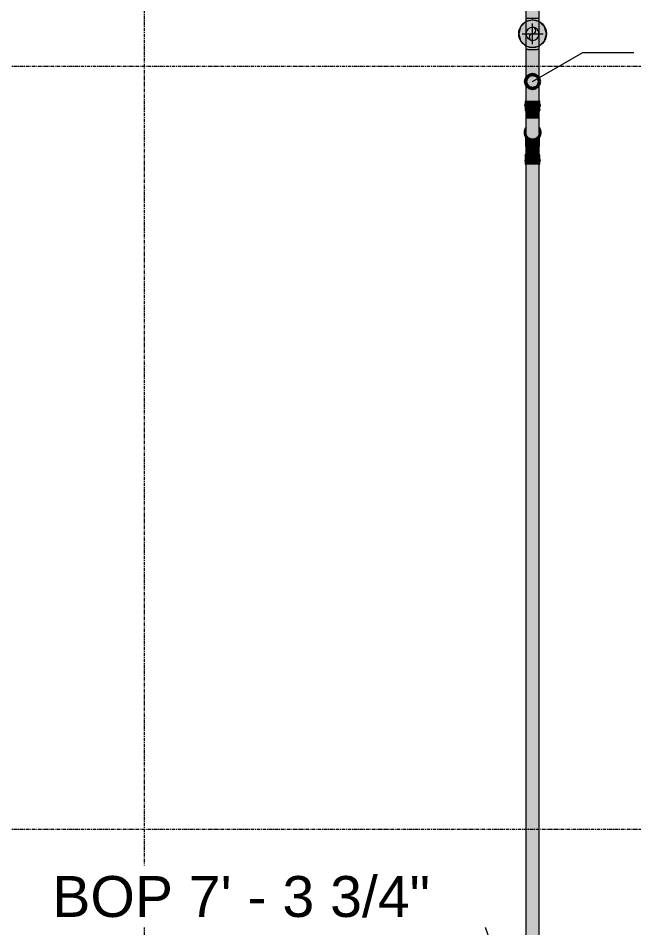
# Model space of a CAD drawing. Header units: inches. Extents: x -3679 to 241, y -496 to 1784.
# Drawn here: x -806.1 to -717.4, y 74.8 to 206 of the extents above; entities that cross this region are included whole.
import ezdxf

# ---------------------------------------------------------------- set-up
doc = ezdxf.new("R2010")
doc.units = ezdxf.units.IN
doc.header["$MEASUREMENT"] = 0
doc.linetypes.add('Grid Line', pattern=[0.875, 0.5, -0.125, 0.125, -0.125])
for name, color, linetype, lineweight in [('A-ANNO-NOTE', 250, 'Continuous', 9), ('G-ANNO-DIMS', 251, 'Continuous', 9), ('P-PIPE', 1, 'Continuous', 9), ('P-PIPE-CNTR', 1, 'Continuous', 9), ('S-GRID', 8, 'Continuous', 9)]:
    doc.layers.add(name, color=color, linetype=linetype, lineweight=lineweight)
doc.styles.add('Arial_1', font='arial.ttf', dxfattribs={"height": 5.901198})

# ---------------------------------------------------------------- blocks, each defined once
blk = doc.blocks.new('Victaulic-VicPress316-Elbow 90-45deg Style P568_P571 - Standard-V38-LOWER PARKING')
at = {"layer": 'P-PIPE'}
for points in [[(-732, 193.32), (-732, 193.65), (-733.05, 193.64), (-733.17, 193.6), (-733.22, 193.49), (-733.16, 193.43), (-733.01, 193.32), (-732.24, 193.32)], [(-732, 193.65), (-732, 194.02), (-733.01, 194.02), (-733.01, 193.65), (-732.31, 193.65)], [(-732, 192.76), (-732.01, 193.32), (-733.01, 193.32), (-733.01, 192.76), (-732.23, 192.76)], [(-732, 193.65), (-730.99, 193.65), (-730.99, 194.02), (-732, 194.02), (-732, 193.65)], [(-732, 192.76), (-730.99, 192.76), (-730.99, 193.32), (-732, 193.32), (-732, 192.76)], [(-732, 192.54), (-732, 192.76), (-733.01, 192.76), (-733.03, 192.65), (-732.98, 192.58), (-732.89, 192.54), (-732.82, 192.57), (-732.54, 192.54), (-732.46, 192.56), (-732.21, 192.56), (-732, 192.54)], [(-732, 191.49), (-732, 192.54), (-732.32, 192.57), (-732.62, 192.55), (-732.73, 192.57), (-732.83, 192.57), (-732.9, 192.54), (-732.95, 192.57), (-732.94, 191.49), (-732.17, 191.49)], [(-732, 188.53), (-732, 191.49), (-732.95, 191.49), (-732.94, 189.32), (-732.88, 189.13), (-732.82, 189.01), (-732.73, 188.87), (-732.57, 188.72), (-732.45, 188.65), (-732.33, 188.59), (-732.17, 188.55)], [(-732, 192.54), (-731.99, 192.54), (-731.72, 192.57), (-731.39, 192.55), (-731.27, 192.57), (-731.15, 192.57), (-731.09, 192.55), (-730.99, 192.61), (-730.97, 192.65), (-730.99, 192.76), (-732, 192.76), (-732, 192.59)], [(-732, 191.49), (-731.05, 191.49), (-731.05, 192.57), (-731.11, 192.54), (-731.19, 192.57), (-731.27, 192.57), (-731.35, 192.56), (-731.46, 192.54), (-731.56, 192.56), (-731.8, 192.57), (-732, 192.54)], [(-732, 188.27), (-732.01, 188.43), (-732.28, 188.48), (-732.41, 188.53), (-732.64, 188.66), (-732.9, 188.98), (-732.95, 189.06), (-733.01, 189.16), (-733.02, 189.28), (-733.02, 189.64), (-732.98, 189.86), (-732.95, 189.92), (-732.95, 190.24), (-733.06, 190.08), (-733.17, 189.82), (-733.22, 189.49), (-733.16, 189.13), (-733.05, 188.86), (-732.84, 188.63), (-732.47, 188.36), (-732.24, 188.29)], [(-732, 188.27), (-731.76, 188.29), (-731.53, 188.36), (-731.11, 188.66), (-730.94, 188.9), (-730.83, 189.16), (-730.78, 189.49), (-730.83, 189.83), (-730.95, 190.12), (-731.05, 190.22), (-731.05, 189.92), (-730.99, 189.82), (-730.98, 189.7), (-730.98, 189.34), (-731.02, 189.11), (-731.13, 188.94), (-731.38, 188.63), (-731.61, 188.52), (-731.83, 188.46), (-732, 188.43), (-732, 188.29)], [(-732, 188.43), (-732.01, 188.53), (-732.23, 188.56), (-732.4, 188.63), (-732.49, 188.67), (-732.65, 188.8), (-732.73, 188.88), (-732.85, 189.08), (-732.91, 189.23), (-732.94, 189.32), (-732.95, 189.63), (-732.95, 189.92), (-733.01, 189.82), (-733.01, 189.72), (-733.03, 189.56), (-733.01, 189.16), (-732.89, 188.97), (-732.61, 188.63), (-732.36, 188.5), (-732.18, 188.45)], [(-732, 188.43), (-731.72, 188.48), (-731.49, 188.57), (-731.37, 188.64), (-731.11, 188.97), (-731.07, 189.02), (-730.99, 189.16), (-730.99, 189.25), (-730.97, 189.42), (-730.99, 189.82), (-731.05, 189.9), (-731.06, 189.32), (-731.13, 189.11), (-731.21, 188.96), (-731.33, 188.82), (-731.44, 188.72), (-731.6, 188.63), (-731.72, 188.58), (-731.84, 188.55), (-732, 188.53), (-732, 188.46)]]:
    blk.add_hatch(color=256, dxfattribs=at).paths.add_polyline_path(points, flags=0)
h = blk.add_hatch(color=256, dxfattribs=at)
h.paths.add_polyline_path([(-732, 193.32), (-730.99, 193.32), (-730.78, 193.49), (-730.83, 193.58), (-730.99, 193.65), (-732, 193.65), (-732, 193.4)], flags=0)
h.paths.add_polyline_path([(-730.83, 193.58), (-730.83, 193.6), (-730.86, 193.6), (-730.83, 193.58)], flags=0)
h = blk.add_hatch(color=256, dxfattribs=at)
h.paths.add_polyline_path([(-731.84, 191.49), (-732, 191.49), (-732, 190.92)], flags=0)
h.paths.add_polyline_path([(-732, 188.53), (-731.84, 188.55), (-731.68, 188.59), (-731.51, 188.67), (-731.39, 188.76), (-731.27, 188.87), (-731.15, 189.08), (-731.09, 189.23), (-731.06, 189.32), (-731.05, 189.63), (-731.06, 191.49), (-731.84, 191.49), (-731.84, 191.49), (-732, 190.92), (-732, 188.55)], flags=0)
for p, q in [((-733.06, 194.03), (-733.06, 193.65)), ((-733.06, 193.32), (-733.06, 192.76)), ((-730.94, 193.65), (-730.94, 194.03)), ((-730.94, 192.76), (-730.94, 193.32)), ((-733.06, 192.76), (-732.95, 192.55)), ((-732.95, 192.59), (-732.95, 191.49)), ((-730.94, 192.76), (-731.05, 192.55)), ((-731.05, 191.49), (-731.05, 192.59)), ((-733.06, 189.49), (-733.06, 189.49)), ((-733.06, 189.49), (-733.06, 189.49)), ((-732.95, 189.49), (-732.95, 189.48)), ((-731.05, 189.48), (-731.05, 189.49)), ((-730.94, 189.49), (-730.94, 189.49)), ((-730.94, 189.49), (-730.94, 189.49))]:
    blk.add_line(p, q, dxfattribs=at)
at = {"layer": 'P-PIPE', "flags": 128}
for points in [[(-732, 193.32), (-732.04, 193.32), (-732.08, 193.32), (-732.13, 193.32), (-732.17, 193.32), (-732.21, 193.32), (-732.25, 193.32), (-732.29, 193.32), (-732.33, 193.32), (-732.37, 193.32), (-732.41, 193.32), (-732.45, 193.32), (-732.49, 193.32), (-732.53, 193.32), (-732.56, 193.32), (-732.6, 193.32), (-732.63, 193.32), (-732.67, 193.32), (-732.7, 193.32), (-732.73, 193.32), (-732.76, 193.32), (-732.79, 193.32), (-732.82, 193.32), (-732.84, 193.32), (-732.87, 193.32), (-732.89, 193.32), (-732.91, 193.32), (-732.94, 193.32), (-732.95, 193.32), (-732.97, 193.32), (-732.99, 193.32), (-733, 193.32), (-733.02, 193.32), (-733.03, 193.32), (-733.04, 193.32), (-733.05, 193.32), (-733.06, 193.32), (-733.06, 193.32), (-733.07, 193.32), (-733.12, 193.33), (-733.08, 193.65), (-733.07, 193.65), (-733.06, 193.65), (-733.05, 193.65), (-733.04, 193.65), (-733.03, 193.65), (-733.02, 193.65), (-733.01, 193.65)], [(-732, 193.32), (-731.96, 193.32), (-731.92, 193.32), (-731.87, 193.32), (-731.83, 193.32), (-731.79, 193.32), (-731.75, 193.32), (-731.71, 193.32), (-731.67, 193.32), (-731.63, 193.32), (-731.59, 193.32), (-731.55, 193.32), (-731.51, 193.32), (-731.47, 193.32), (-731.44, 193.32), (-731.4, 193.32), (-731.37, 193.32), (-731.33, 193.32), (-731.3, 193.32), (-731.27, 193.32), (-731.24, 193.32), (-731.21, 193.32), (-731.18, 193.32), (-731.16, 193.32), (-731.13, 193.32), (-731.11, 193.32), (-731.09, 193.32), (-731.06, 193.32), (-731.05, 193.32), (-731.03, 193.32), (-731.01, 193.32), (-731, 193.32), (-730.98, 193.32), (-730.97, 193.32), (-730.96, 193.32), (-730.95, 193.32), (-730.94, 193.32), (-730.94, 193.32), (-730.93, 193.32), (-730.88, 193.33), (-730.92, 193.65), (-730.93, 193.65), (-730.94, 193.65), (-730.95, 193.65), (-730.96, 193.65), (-730.97, 193.65), (-730.98, 193.65), (-730.99, 193.65)], [(-732.95, 191.49), (-732.95, 191.41), (-732.95, 191.33), (-732.95, 191.25), (-732.95, 191.17), (-732.95, 191.09), (-732.95, 191.01), (-732.95, 190.93), (-732.95, 190.86), (-732.95, 190.78), (-732.95, 190.71), (-732.95, 190.63), (-732.95, 190.56), (-732.95, 190.49), (-732.95, 190.42), (-732.95, 190.35), (-732.95, 190.29), (-732.95, 190.23), (-732.95, 190.16), (-732.95, 190.1), (-732.95, 190.05), (-732.95, 189.99), (-732.95, 189.94), (-732.95, 189.89), (-732.95, 189.84), (-732.95, 189.8), (-732.95, 189.76), (-732.95, 189.72), (-732.95, 189.68), (-732.95, 189.65), (-732.95, 189.62), (-732.95, 189.59), (-732.95, 189.57), (-732.95, 189.54), (-732.95, 189.53), (-732.95, 189.51), (-732.95, 189.5), (-732.95, 189.49), (-732.95, 189.49), (-732.95, 189.48), (-732.95, 189.48)], [(-731.05, 189.48), (-731.05, 189.49), (-731.05, 189.49), (-731.05, 189.5), (-731.05, 189.51), (-731.05, 189.52), (-731.05, 189.54), (-731.05, 189.56), (-731.05, 189.59), (-731.05, 189.61), (-731.05, 189.64), (-731.05, 189.68), (-731.05, 189.71), (-731.05, 189.75), (-731.05, 189.79), (-731.05, 189.84), (-731.05, 189.88), (-731.05, 189.93), (-731.05, 189.98), (-731.05, 190.04), (-731.05, 190.09), (-731.05, 190.15), (-731.05, 190.21), (-731.05, 190.28), (-731.05, 190.34), (-731.05, 190.41), (-731.05, 190.48), (-731.05, 190.55), (-731.05, 190.62), (-731.05, 190.69), (-731.05, 190.77), (-731.05, 190.84), (-731.05, 190.92), (-731.05, 191), (-731.05, 191.08), (-731.05, 191.16), (-731.05, 191.24), (-731.05, 191.32), (-731.05, 191.4), (-731.05, 191.48), (-731.05, 191.49)], [(-732.95, 190.26), (-732.97, 190.23), (-733, 190.19), (-733.03, 190.15), (-733.06, 190.11), (-733.08, 190.07), (-733.1, 190.02), (-733.12, 189.98), (-733.14, 189.94), (-733.16, 189.89), (-733.17, 189.84), (-733.19, 189.8), (-733.2, 189.75), (-733.21, 189.7), (-733.21, 189.65), (-733.22, 189.6), (-733.22, 189.55), (-733.22, 189.51), (-733.22, 189.46), (-733.22, 189.41), (-733.22, 189.36), (-733.21, 189.31), (-733.2, 189.26), (-733.19, 189.21), (-733.18, 189.17), (-733.17, 189.12), (-733.15, 189.07), (-733.13, 189.03), (-733.11, 188.98), (-733.09, 188.94), (-733.07, 188.9), (-733.04, 188.85), (-733.02, 188.81), (-732.99, 188.77), (-732.96, 188.73), (-732.93, 188.7), (-732.9, 188.66), (-732.86, 188.62), (-732.83, 188.59), (-732.79, 188.56), (-732.75, 188.53), (-732.71, 188.5), (-732.67, 188.47), (-732.63, 188.44), (-732.59, 188.42), (-732.55, 188.4), (-732.5, 188.38), (-732.46, 188.36), (-732.41, 188.34), (-732.36, 188.32), (-732.32, 188.31), (-732.27, 188.3), (-732.22, 188.29), (-732.17, 188.28), (-732.12, 188.27), (-732.08, 188.27), (-732.03, 188.27), (-732, 188.27)], [(-732, 188.27), (-731.95, 188.27), (-731.9, 188.27), (-731.85, 188.28), (-731.81, 188.28), (-731.76, 188.29), (-731.71, 188.3), (-731.66, 188.32), (-731.62, 188.33), (-731.57, 188.35), (-731.52, 188.36), (-731.48, 188.38), (-731.44, 188.41), (-731.39, 188.43), (-731.35, 188.46), (-731.31, 188.48), (-731.27, 188.51), (-731.23, 188.54), (-731.19, 188.57), (-731.16, 188.61), (-731.12, 188.64), (-731.09, 188.68), (-731.06, 188.71), (-731.03, 188.75), (-731, 188.79), (-730.97, 188.83), (-730.94, 188.87), (-730.92, 188.92), (-730.9, 188.96), (-730.88, 189), (-730.86, 189.05), (-730.84, 189.09), (-730.83, 189.14), (-730.81, 189.19), (-730.8, 189.24), (-730.79, 189.28), (-730.79, 189.33), (-730.78, 189.38), (-730.78, 189.43), (-730.78, 189.48), (-730.78, 189.53), (-730.78, 189.58), (-730.78, 189.63), (-730.79, 189.67), (-730.8, 189.72), (-730.81, 189.77), (-730.82, 189.82), (-730.83, 189.86), (-730.85, 189.91), (-730.87, 189.96), (-730.89, 190), (-730.91, 190.05), (-730.93, 190.09), (-730.96, 190.13), (-730.98, 190.17), (-731.01, 190.21), (-731.04, 190.25)], [(-733.06, 189.49), (-733.06, 189.45), (-733.06, 189.4), (-733.05, 189.36), (-733.05, 189.32), (-733.04, 189.28), (-733.03, 189.24), (-733.02, 189.2), (-733.01, 189.16), (-732.99, 189.12), (-732.98, 189.08), (-732.96, 189.04), (-732.94, 189), (-732.92, 188.96), (-732.9, 188.93), (-732.87, 188.89), (-732.85, 188.86), (-732.82, 188.82), (-732.8, 188.79), (-732.77, 188.76), (-732.74, 188.73), (-732.71, 188.7), (-732.67, 188.67), (-732.64, 188.65), (-732.61, 188.62), (-732.57, 188.6), (-732.54, 188.58), (-732.5, 188.55), (-732.46, 188.54), (-732.42, 188.52), (-732.38, 188.5), (-732.34, 188.49), (-732.3, 188.47), (-732.26, 188.46), (-732.22, 188.45), (-732.18, 188.45), (-732.14, 188.44), (-732.1, 188.43), (-732.05, 188.43), (-732.01, 188.43), (-732, 188.43)], [(-732, 188.53), (-732.04, 188.53), (-732.08, 188.54), (-732.11, 188.54), (-732.15, 188.55), (-732.19, 188.55), (-732.23, 188.56), (-732.26, 188.57), (-732.3, 188.58), (-732.33, 188.59), (-732.37, 188.61), (-732.4, 188.62), (-732.44, 188.64), (-732.47, 188.66), (-732.5, 188.68), (-732.54, 188.7), (-732.57, 188.72), (-732.6, 188.74), (-732.63, 188.77), (-732.65, 188.79), (-732.68, 188.82), (-732.71, 188.85), (-732.73, 188.88), (-732.76, 188.91), (-732.78, 188.94), (-732.8, 188.97), (-732.82, 189), (-732.84, 189.04), (-732.86, 189.07), (-732.87, 189.1), (-732.89, 189.14), (-732.9, 189.18), (-732.91, 189.21), (-732.92, 189.25), (-732.93, 189.28), (-732.94, 189.32), (-732.94, 189.36), (-732.95, 189.4), (-732.95, 189.44), (-732.95, 189.47), (-732.95, 189.48)], [(-732, 188.43), (-731.96, 188.43), (-731.92, 188.43), (-731.87, 188.44), (-731.83, 188.44), (-731.79, 188.45), (-731.75, 188.46), (-731.71, 188.47), (-731.67, 188.48), (-731.63, 188.5), (-731.59, 188.51), (-731.55, 188.53), (-731.51, 188.55), (-731.47, 188.57), (-731.44, 188.59), (-731.4, 188.61), (-731.37, 188.64), (-731.33, 188.67), (-731.3, 188.69), (-731.27, 188.72), (-731.24, 188.75), (-731.21, 188.78), (-731.18, 188.81), (-731.16, 188.85), (-731.13, 188.88), (-731.11, 188.92), (-731.09, 188.95), (-731.07, 188.99), (-731.05, 189.03), (-731.03, 189.07), (-731.01, 189.11), (-731, 189.14), (-730.99, 189.19), (-730.97, 189.23), (-730.96, 189.27), (-730.96, 189.31), (-730.95, 189.35), (-730.95, 189.39), (-730.94, 189.44), (-730.94, 189.48), (-730.94, 189.49)], [(-731.05, 189.48), (-731.05, 189.45), (-731.05, 189.41), (-731.06, 189.37), (-731.06, 189.33), (-731.07, 189.29), (-731.08, 189.26), (-731.09, 189.22), (-731.1, 189.18), (-731.11, 189.15), (-731.13, 189.11), (-731.14, 189.08), (-731.16, 189.04), (-731.18, 189.01), (-731.2, 188.98), (-731.22, 188.95), (-731.24, 188.92), (-731.26, 188.89), (-731.29, 188.86), (-731.31, 188.83), (-731.34, 188.8), (-731.37, 188.78), (-731.39, 188.75), (-731.42, 188.73), (-731.46, 188.71), (-731.49, 188.68), (-731.52, 188.66), (-731.55, 188.65), (-731.59, 188.63), (-731.62, 188.61), (-731.66, 188.6), (-731.69, 188.59), (-731.73, 188.57), (-731.76, 188.56), (-731.8, 188.55), (-731.84, 188.55), (-731.88, 188.54), (-731.91, 188.54), (-731.95, 188.53), (-731.99, 188.53), (-732, 188.53)]]:
    blk.add_lwpolyline(points, dxfattribs=at)
at = {"layer": 'P-PIPE'}
for centre, major_axis, ratio, start_param, end_param in [((-732, 194.03), (1.06, 0), 0.004167, 2.734006, 4.712389), ((-732, 193.65), (1.06, 0), 0.004167, 2.827433, 4.712389), ((-732, 193.32), (1.06, 0), 0.004167, 2.85017, 4.712389), ((-732, 194.03), (1.06, 0), 0.004167, 4.712389, 6.69066), ((-732, 193.65), (1.06, 0), 0.004167, 4.712389, 6.597345), ((-732, 193.32), (1.06, 0), 0.004167, 4.712389, 6.574608), ((-732, 192.55), (0.95, 0), 0.004167, 4.057221, 4.106915), ((-732, 192.55), (0.95, 0), 0.004167, 5.317863, 5.367557), ((-732, 189.49), (1.06, 0), 0.999991, 2.827433, 3.455752), ((-732, 189.49), (1.06, 0), 0.999991, 5.969026, 6.597345)]:
    blk.add_ellipse(centre, major_axis=major_axis, ratio=ratio, start_param=start_param, end_param=end_param, dxfattribs=at)
blk = doc.blocks.new('Victaulic-VicPress316-Elbow 90-45deg Style P568_P571 - Standard-1269069-LOWER PARKING')
at = {"layer": 'P-PIPE'}
for points in [[(-733.22, 189.5), (-733.16, 189.86), (-733.04, 190.14), (-733.07, 190.08), (-733.17, 189.82), (-733.22, 189.51)], [(-730.78, 189.5), (-730.78, 189.51), (-730.83, 189.85), (-730.95, 190.14), (-730.95, 190.12), (-730.83, 189.81), (-730.78, 189.5)], [(-732.95, 187.48), (-732.48, 187.48), (-732, 187.48), (-732, 188.27), (-732.28, 188.31), (-732.49, 188.38), (-732.89, 188.67), (-732.95, 188.74), (-732.95, 187.48)], [(-731.05, 187.48), (-731.06, 188.73), (-731.15, 188.63), (-731.53, 188.36), (-731.76, 188.29), (-732, 188.27), (-732, 187.48), (-731.06, 187.48)], [(-733.01, 186.21), (-732, 186.21), (-732, 186.43), (-732.28, 186.4), (-732.61, 186.42), (-732.73, 186.4), (-732.85, 186.4), (-732.91, 186.42), (-733.01, 186.36), (-733.03, 186.33), (-733.02, 186.3)], [(-732.25, 186.39), (-732.2, 186.4), (-732, 186.43), (-732, 187.48), (-732.95, 187.48), (-732.94, 186.41), (-732.89, 186.43), (-732.81, 186.4), (-732.73, 186.4), (-732.65, 186.41), (-732.54, 186.43), (-732.44, 186.41), (-732.25, 186.39)], [(-730.99, 186.21), (-730.97, 186.33), (-731.02, 186.39), (-731.11, 186.43), (-731.18, 186.4), (-731.46, 186.43), (-731.54, 186.41), (-731.79, 186.41), (-732, 186.43), (-732, 186.21), (-730.99, 186.21)], [(-733.01, 185.65), (-732, 185.65), (-732, 186.21), (-733.01, 186.21), (-733.01, 185.65)], [(-733.01, 184.95), (-732, 184.95), (-732, 185.32), (-733.01, 185.32)], [(-730.99, 185.65), (-730.99, 186.21), (-732, 186.21), (-731.99, 185.65), (-731.11, 185.65)], [(-730.99, 185.32), (-730.83, 185.37), (-730.78, 185.49), (-730.84, 185.54), (-730.99, 185.65), (-732, 185.65), (-732, 185.32), (-731.12, 185.32)], [(-730.99, 184.95), (-730.99, 185.32), (-732, 185.32), (-732, 184.95), (-731.12, 184.95)]]:
    blk.add_hatch(color=256, dxfattribs=at).paths.add_polyline_path(points, flags=0)
h = blk.add_hatch(color=256, dxfattribs=at)
h.paths.add_polyline_path([(-731.68, 187.48), (-731.68, 187.48), (-731.64, 187.21)], flags=0)
h.paths.add_polyline_path([(-731.18, 186.4), (-731.16, 186.4), (-731.1, 186.43), (-731.05, 186.4), (-731.06, 187.48), (-732, 187.48), (-732, 186.43), (-731.68, 186.4), (-731.38, 186.42), (-731.27, 186.4), (-731.18, 186.4)], flags=0)
h = blk.add_hatch(color=256, dxfattribs=at)
h.paths.add_polyline_path([(-733.01, 185.65), (-733.01, 185.65), (-733.01, 185.59)], flags=0)
h.paths.add_polyline_path([(-733.17, 185.39), (-733.01, 185.32), (-732, 185.32), (-732, 185.65), (-733.01, 185.65), (-733.22, 185.49)], flags=0)
for p, q in [((-733.06, 189.51), (-733.06, 189.51)), ((-733.06, 189.51), (-733.06, 189.5)), ((-732.95, 189.5), (-732.95, 189.5)), ((-731.05, 189.5), (-731.05, 189.5)), ((-731.05, 189.5), (-731.05, 189.5)), ((-730.94, 189.51), (-730.94, 189.51)), ((-730.94, 189.5), (-730.94, 189.51)), ((-733.06, 186.21), (-732.95, 186.43)), ((-732.95, 187.48), (-732.95, 186.38)), ((-731.05, 186.38), (-731.05, 187.48)), ((-730.94, 186.21), (-731.05, 186.43)), ((-733.06, 186.21), (-733.06, 185.65)), ((-733.06, 185.32), (-733.06, 184.95)), ((-730.94, 185.65), (-730.94, 186.21)), ((-730.94, 184.95), (-730.94, 185.32))]:
    blk.add_line(p, q, dxfattribs=at)
at = {"layer": 'P-PIPE', "flags": 128}
for points in [[(-732.95, 190.28), (-732.97, 190.25), (-733, 190.21), (-733.03, 190.17), (-733.06, 190.12), (-733.08, 190.08), (-733.1, 190.04), (-733.12, 189.99), (-733.14, 189.95), (-733.16, 189.9), (-733.17, 189.86), (-733.19, 189.81), (-733.2, 189.76), (-733.21, 189.71), (-733.21, 189.67), (-733.22, 189.62), (-733.22, 189.57), (-733.22, 189.52), (-733.22, 189.47), (-733.22, 189.42), (-733.22, 189.37), (-733.21, 189.32), (-733.2, 189.28), (-733.19, 189.23), (-733.18, 189.18), (-733.17, 189.13), (-733.15, 189.09), (-733.13, 189.04), (-733.11, 189), (-733.09, 188.95), (-733.07, 188.91)], [(-730.93, 188.91), (-730.92, 188.93), (-730.9, 188.97), (-730.88, 189.02), (-730.86, 189.06), (-730.84, 189.11), (-730.83, 189.15), (-730.81, 189.2), (-730.8, 189.25), (-730.79, 189.3), (-730.79, 189.35), (-730.78, 189.39), (-730.78, 189.44), (-730.78, 189.49), (-730.78, 189.54), (-730.78, 189.59), (-730.78, 189.64), (-730.79, 189.69), (-730.8, 189.74), (-730.81, 189.78), (-730.82, 189.83), (-730.83, 189.88), (-730.85, 189.92), (-730.87, 189.97), (-730.89, 190.01), (-730.91, 190.06), (-730.93, 190.1), (-730.96, 190.14), (-730.98, 190.19), (-731.01, 190.23), (-731.04, 190.26)], [(-732.95, 189.5), (-732.95, 189.5), (-732.95, 189.5)], [(-733, 188.8), (-732.99, 188.79), (-732.96, 188.75), (-732.93, 188.71), (-732.9, 188.67), (-732.86, 188.64), (-732.83, 188.6), (-732.79, 188.57), (-732.75, 188.54), (-732.71, 188.51), (-732.67, 188.48), (-732.63, 188.46), (-732.59, 188.43), (-732.55, 188.41), (-732.53, 188.4)], [(-732.95, 187.48), (-732.95, 187.56), (-732.95, 187.64), (-732.95, 187.72), (-732.95, 187.8), (-732.95, 187.88), (-732.95, 187.96), (-732.95, 188.04), (-732.95, 188.12), (-732.95, 188.19), (-732.95, 188.27), (-732.95, 188.34), (-732.95, 188.41), (-732.95, 188.48), (-732.95, 188.55), (-732.95, 188.62), (-732.95, 188.69), (-732.95, 188.74)], [(-731.47, 188.4), (-731.44, 188.42), (-731.39, 188.44), (-731.35, 188.47), (-731.31, 188.5), (-731.27, 188.52), (-731.23, 188.55), (-731.19, 188.59), (-731.16, 188.62), (-731.12, 188.65), (-731.09, 188.69), (-731.06, 188.73), (-731.03, 188.76), (-731, 188.8)], [(-731.05, 188.74), (-731.05, 188.7), (-731.05, 188.64), (-731.05, 188.57), (-731.05, 188.5), (-731.05, 188.43), (-731.05, 188.36), (-731.05, 188.29), (-731.05, 188.21), (-731.05, 188.14), (-731.05, 188.06), (-731.05, 187.98), (-731.05, 187.9), (-731.05, 187.82), (-731.05, 187.74), (-731.05, 187.66), (-731.05, 187.58), (-731.05, 187.5), (-731.05, 187.48)], [(-732, 185.65), (-732.04, 185.65), (-732.08, 185.65), (-732.13, 185.65), (-732.17, 185.65), (-732.21, 185.65), (-732.25, 185.65), (-732.29, 185.65), (-732.33, 185.65), (-732.37, 185.65), (-732.41, 185.65), (-732.45, 185.65), (-732.49, 185.65), (-732.53, 185.65), (-732.56, 185.65), (-732.6, 185.65), (-732.63, 185.65), (-732.67, 185.65), (-732.7, 185.65), (-732.73, 185.65), (-732.76, 185.65), (-732.79, 185.65), (-732.82, 185.65), (-732.84, 185.65), (-732.87, 185.65), (-732.89, 185.65), (-732.91, 185.65), (-732.93, 185.65), (-732.95, 185.65), (-732.97, 185.65), (-732.99, 185.65), (-733, 185.65), (-733.02, 185.65), (-733.03, 185.65), (-733.04, 185.65), (-733.05, 185.65), (-733.05, 185.65), (-733.06, 185.65), (-733.07, 185.65), (-733.09, 185.65), (-733.07, 185.32), (-733.06, 185.32), (-733.06, 185.32), (-733.05, 185.32), (-733.04, 185.32), (-733.03, 185.32), (-733.02, 185.32), (-733.01, 185.32)], [(-731, 185.32), (-730.98, 185.32), (-730.97, 185.32), (-730.96, 185.32), (-730.95, 185.32), (-730.95, 185.32), (-730.94, 185.32), (-730.93, 185.32), (-730.91, 185.33), (-730.93, 185.65), (-730.94, 185.65), (-730.94, 185.65), (-730.95, 185.65), (-730.96, 185.65), (-730.97, 185.65), (-730.98, 185.65), (-730.99, 185.65), (-731, 185.65), (-731.02, 185.65), (-731.04, 185.65), (-731.05, 185.65), (-731.07, 185.65), (-731.1, 185.65), (-731.12, 185.65), (-731.14, 185.65), (-731.17, 185.65), (-731.2, 185.65), (-731.22, 185.65), (-731.25, 185.65), (-731.28, 185.65), (-731.32, 185.65), (-731.35, 185.65), (-731.38, 185.65), (-731.42, 185.65), (-731.45, 185.65), (-731.49, 185.65), (-731.53, 185.65), (-731.57, 185.65), (-731.61, 185.65), (-731.65, 185.65), (-731.69, 185.65), (-731.73, 185.65), (-731.77, 185.65), (-731.81, 185.65), (-731.85, 185.65), (-731.89, 185.65), (-731.93, 185.65), (-731.98, 185.65), (-732, 185.65)]]:
    blk.add_lwpolyline(points, dxfattribs=at)
at = {"layer": 'P-PIPE'}
for centre, major_axis, start_param, end_param in [((-732, 186.43), (0.95, 0), 2.17627, 2.225964), ((-732, 186.43), (0.95, 0), 0.915628, 0.965322), ((-732, 185.65), (1.06, 0), 1.570796, 3.455752), ((-732, 185.32), (1.06, 0), 1.570796, 3.455752), ((-732, 184.95), (1.06, 0), 1.570796, 3.549123), ((-732, 185.65), (1.06, 0), 5.969026, 7.853982), ((-732, 185.32), (1.06, 0), 5.969026, 7.853982), ((-732, 184.95), (1.06, 0), 5.875655, 7.853982)]:
    blk.add_ellipse(centre, major_axis=major_axis, ratio=0.002362, start_param=start_param, end_param=end_param, dxfattribs=at)

msp = doc.modelspace()

# ---------------------------------------------------------------- hatches: boundary and pattern name
at = {"layer": 'A-ANNO-NOTE'}
msp.add_hatch(color=256, dxfattribs=at).paths.add_polyline_path([(-732, 201.74), (-731, 202.01), (-730.27, 202.74), (-730, 203.74), (-730.27, 204.74), (-731, 205.47), (-732, 205.74), (-733, 205.47), (-733.73, 204.74), (-734, 203.74), (-733.73, 202.74), (-733, 202.01)], flags=0)
h = msp.add_hatch(color=256, dxfattribs=at)
edge = h.paths.add_edge_path(flags=0)
edge.add_arc((-732, 203.74), 2, 0, 360)
at = {"layer": 'P-PIPE'}
h = msp.add_hatch(color=256, dxfattribs=at)
h.paths.add_polyline_path([(-732.67, 205.98), (-732.67, 205.99), (-732.67, 211.03)], flags=0)
h.paths.add_polyline_path([(-732, 205.98), (-732, 345.49), (-732.95, 345.5), (-732.95, 205.99), (-732.47, 205.98), (-732.25, 205.98)], flags=0)
for points in [[(-732, 205.98), (-731.05, 205.99), (-731.05, 345.5), (-731.53, 345.5), (-732, 345.49), (-732, 211.03)], [(-732, 202.79), (-731.75, 202.83), (-731.53, 202.92), (-731.33, 203.07), (-731.18, 203.27), (-731.08, 203.5), (-731.05, 203.74), (-731.08, 203.99), (-731.18, 204.22), (-731.33, 204.41), (-731.53, 204.57), (-731.75, 204.66), (-732, 204.69), (-732.25, 204.66), (-732.48, 204.57), (-732.67, 204.41), (-732.82, 204.22), (-732.92, 203.99), (-732.95, 203.74), (-732.92, 203.5), (-732.82, 203.27), (-732.67, 203.07), (-732.48, 202.92), (-732.25, 202.83)], [(-732, 194.02), (-732, 201.49), (-732.95, 201.5), (-732.95, 194.02), (-732, 194.02)], [(-732, 194.02), (-731.05, 194.02), (-731.05, 201.5), (-731.53, 201.5), (-732, 201.49), (-732, 194.02)]]:
    msp.add_hatch(color=256, dxfattribs=at).paths.add_polyline_path(points, flags=0)
h = msp.add_hatch(color=256, dxfattribs=at)
h.paths.add_polyline_path([(-732, 201.49), (-732, 202.79), (-732.25, 202.83), (-732.48, 202.92), (-732.67, 203.07), (-732.84, 203.31), (-732.88, 203.38), (-732.93, 203.56), (-732.95, 203.74), (-732.95, 201.5), (-732.48, 201.5), (-732.25, 201.5)], flags=0)
h.paths.add_polyline_path([(-732.95, 203.74), (-732.92, 203.99), (-732.79, 204.28), (-732.65, 204.43), (-732.44, 204.58), (-732.24, 204.66), (-732, 204.69), (-732, 205.98), (-732.95, 205.99), (-732.95, 203.91)], flags=0)
h = msp.add_hatch(color=256, dxfattribs=at)
h.paths.add_polyline_path([(-731.05, 203.74), (-731.05, 205.99), (-731.53, 205.98), (-732, 205.98), (-731.99, 204.69), (-731.75, 204.66), (-731.52, 204.57), (-731.33, 204.41), (-731.16, 204.18), (-731.12, 204.1), (-731.07, 203.93), (-731.05, 203.75)], flags=0)
h.paths.add_polyline_path([(-732, 201.49), (-731.05, 201.5), (-731.05, 203.73), (-731.08, 203.49), (-731.21, 203.21), (-731.35, 203.05), (-731.54, 202.91), (-731.75, 202.82), (-732, 202.79), (-732, 202.68)], flags=0)
h = msp.add_hatch(color=256, dxfattribs=at)
h.paths.add_polyline_path([(-732, 202.79), (-731.75, 202.83), (-731.52, 202.92), (-731.33, 203.07), (-731.18, 203.27), (-731.08, 203.5), (-731.05, 203.75), (-731.08, 203.99), (-731.18, 204.22), (-731.33, 204.42), (-731.53, 204.57), (-731.76, 204.66), (-732.01, 204.69), (-732.25, 204.66), (-732.48, 204.56), (-732.67, 204.41), (-732.82, 204.22), (-732.92, 203.99), (-732.95, 203.74), (-732.92, 203.49), (-732.82, 203.27), (-732.67, 203.07), (-732.47, 202.92), (-732.24, 202.82), (-732, 202.79)], flags=0)
h.paths.add_polyline_path([(-732, 202.79), (-732.25, 202.83), (-732.48, 202.92), (-732.67, 203.07), (-732.82, 203.27), (-732.92, 203.5), (-732.95, 203.74), (-732.92, 203.99), (-732.82, 204.22), (-732.67, 204.42), (-732.48, 204.57), (-732.24, 204.66), (-732, 204.69), (-731.75, 204.66), (-731.53, 204.57), (-731.32, 204.41), (-731.18, 204.22), (-731.08, 203.99), (-731.05, 203.74), (-731.08, 203.49), (-731.18, 203.27), (-731.33, 203.07), (-731.53, 202.92), (-731.76, 202.82)], flags=0)
h = msp.add_hatch(color=256, dxfattribs=at)
h.paths.add_polyline_path([(-732.95, 51.9), (-732.24, 51.9), (-732, 51.9), (-732, 63.42), (-732.95, 63.42), (-732.95, 52.02)], flags=0)
h.paths.add_polyline_path([(-732.44, 70.05), (-732, 70.05), (-732, 71.79), (-732.25, 71.83), (-732.48, 71.92), (-732.67, 72.07), (-732.82, 72.27), (-732.92, 72.5), (-732.95, 72.72), (-732.94, 70.05), (-732.47, 70.05)], flags=0)
h.paths.add_polyline_path([(-732.95, 72.76), (-732.9, 73.03), (-732.8, 73.25), (-732.64, 73.44), (-732.44, 73.58), (-732.2, 73.67), (-732, 73.69), (-732, 184.95), (-732.95, 184.95), (-732.95, 72.92)], flags=0)
h = msp.add_hatch(color=256, dxfattribs=at)
h.paths.add_polyline_path([(-731.05, 51.9), (-731.05, 63.42), (-732, 63.42), (-732, 51.9), (-731.08, 51.9)], flags=0)
h.paths.add_polyline_path([(-731.19, 184.95), (-731.19, 184.95), (-731.19, 184.95)], flags=0)
h.paths.add_polyline_path([(-731.17, 70.05), (-731.05, 70.05), (-731.05, 184.95), (-732, 184.95), (-732, 73.69), (-731.71, 73.64), (-731.49, 73.54), (-731.3, 73.38), (-731.16, 73.17), (-731.08, 72.97), (-731.05, 72.73), (-731.08, 72.5), (-731.18, 72.27), (-731.33, 72.07), (-731.53, 71.92), (-731.75, 71.83), (-732, 71.79), (-732, 70.05), (-731.3, 70.05)], flags=0)

# ---------------------------------------------------------------- linework, layer by layer
at = {"layer": 'A-ANNO-NOTE'}
for p, q in [((-733.73, 204.74), (-734, 203.74)), ((-733, 205.47), (-733.73, 204.74)), ((-732, 205.74), (-733, 205.47)), ((-731, 205.47), (-732, 205.74)), ((-730.27, 204.74), (-731, 205.47)), ((-730, 203.74), (-730.27, 204.74)), ((-734, 203.74), (-733.73, 202.74)), ((-730.27, 202.74), (-730, 203.74)), ((-733.73, 202.74), (-733, 202.01)), ((-733, 202.01), (-732, 201.74)), ((-732, 201.74), (-731, 202.01)), ((-731, 202.01), (-730.27, 202.74))]:
    msp.add_line(p, q, dxfattribs=at)
msp.add_circle((-732, 203.74), 2, dxfattribs=at)
at = {"layer": 'G-ANNO-DIMS'}
for p, q in [((-732, 196.85), (-724.76, 201.03)), ((-724.76, 201.03), (-717.43, 201.03)), ((-740.47, 79.5), (-745.67, 79.5)), ((-732, 56.13), (-740.47, 79.5))]:
    msp.add_line(p, q, dxfattribs=at)
at = {"layer": 'G-ANNO-DIMS', "lineweight": 50}
msp.add_circle((-732, 196.85), 1, dxfattribs=at)
at = {"layer": 'P-PIPE'}
for p, q in [((-732.95, 345.5), (-732.95, 205.99)), ((-731.05, 205.99), (-731.05, 345.5)), ((-732.95, 205.99), (-732.95, 201.5)), ((-731.05, 201.5), (-731.05, 205.99)), ((-732.95, 201.5), (-732.95, 194.02)), ((-731.05, 194.02), (-731.05, 201.5)), ((-732.95, 184.95), (-732.95, 72.76)), ((-731.05, 70.05), (-731.05, 184.95))]:
    msp.add_line(p, q, dxfattribs=at)
for centre, radius, start, end in [((-732, 203.74), 0.95, 0, 180), ((-732, 204.22), 0.475, 270, 90), ((-732, 203.74), 0.95, 180, 0), ((-732, 203.27), 0.475, 90, 270)]:
    msp.add_arc(centre, radius, start, end, dxfattribs=at)
for centre, major_axis, start_param, end_param in [((-732, 205.99), (0.951, 0), 3.141593, 3.403392), ((-732, 205.99), (0.951, 0), 3.405488, 3.665191), ((-732, 205.99), (0.951, 0), 3.666373, 3.926991), ((-732, 205.99), (0.95, 0), 3.665191, 3.926025), ((-732, 205.99), (0.951, 0), 3.927731, 4.18879), ((-732, 205.99), (0.95, 0), 3.926991, 4.188266), ((-732, 205.99), (0.951, 0), 4.18924, 4.45059), ((-732, 205.99), (0.95, 0), 4.18879, 4.450357), ((-732, 205.99), (0.951, 0), 4.450806, 4.712389), ((-732, 205.99), (0.95, 0), 4.45059, 4.712389), ((-732, 205.99), (0.951, 0), 4.712389, 4.973972), ((-732, 205.99), (0.95, 0), 4.712389, 4.974188), ((-732, 205.99), (0.951, 0), 4.974188, 5.235538), ((-732, 205.99), (0.95, 0), 4.974421, 5.235988), ((-732, 205.99), (0.951, 0), 5.235988, 5.497047), ((-732, 205.99), (0.95, 0), 5.236512, 5.497787), ((-732, 205.99), (0.951, 0), 5.497787, 5.758405), ((-732, 205.99), (0.95, 0), 5.498753, 5.759587), ((-732, 205.99), (0.951, 0), 5.759587, 6.01929), ((-732, 205.99), (0.951, 0), 6.021386, 6.283185), ((-732, 201.5), (0.951, 0), 3.141593, 3.403392), ((-732, 201.5), (-0.95, 0), 0.523599, 0.784433), ((-732, 201.5), (-0.95, 0), 0.785398, 1.046674), ((-732, 201.5), (-0.95, 0), 1.047198, 1.308764), ((-732, 201.5), (0.951, 0), 4.45059, 4.712389), ((-732, 201.5), (-0.95, 0), 1.308997, 1.570796), ((-732, 201.5), (0.951, 0), 4.712389, 6.283185), ((-732, 201.5), (-0.95, 0), 1.570796, 1.832596), ((-732, 201.5), (-0.95, 0), 1.832829, 2.094395), ((-732, 201.5), (-0.95, 0), 2.094919, 2.356194), ((-732, 201.5), (-0.95, 0), 2.35716, 2.617994)]:
    msp.add_ellipse(centre, major_axis=major_axis, ratio=0.004167, start_param=start_param, end_param=end_param, dxfattribs=at)
at = {"layer": 'P-PIPE-CNTR'}
for p, q in [((-732, 202.24), (-732, 205.24)), ((-733.5, 203.74), (-730.5, 203.74))]:
    msp.add_line(p, q, dxfattribs=at)
at = {"layer": 'S-GRID', "linetype": 'Grid Line'}
for p, q in [((-788, 1771.74), (-788, -484.26)), ((228, 199), (-3666.39, 199)), ((228, 89), (-3666.39, 89))]:
    msp.add_line(p, q, dxfattribs=at)

# ---------------------------------------------------------------- block references
at = {"layer": 'P-PIPE'}
for name in ['Victaulic-VicPress316-Elbow 90-45deg Style P568_P571 - Standard-V38-LOWER PARKING', 'Victaulic-VicPress316-Elbow 90-45deg Style P568_P571 - Standard-1269069-LOWER PARKING']:
    msp.add_blockref(name, (0, 0), dxfattribs=at)

# ---------------------------------------------------------------- next in the draw order: texts
at = {"layer": 'G-ANNO-DIMS', "insert": (-801.23, 82.3), "char_height": 5.9012, "width": 64.872, "attachment_point": 1, "line_spacing_factor": 0.938532, "style": 'Arial_1', "bg_fill": 3, "box_fill_scale": 1.25, "bg_fill_color": 0, "bg_fill_transparency": 0}
msp.add_mtext('BOP 7\' - 3 3/4"', dxfattribs=at)

doc.saveas('drawing.dxf')
